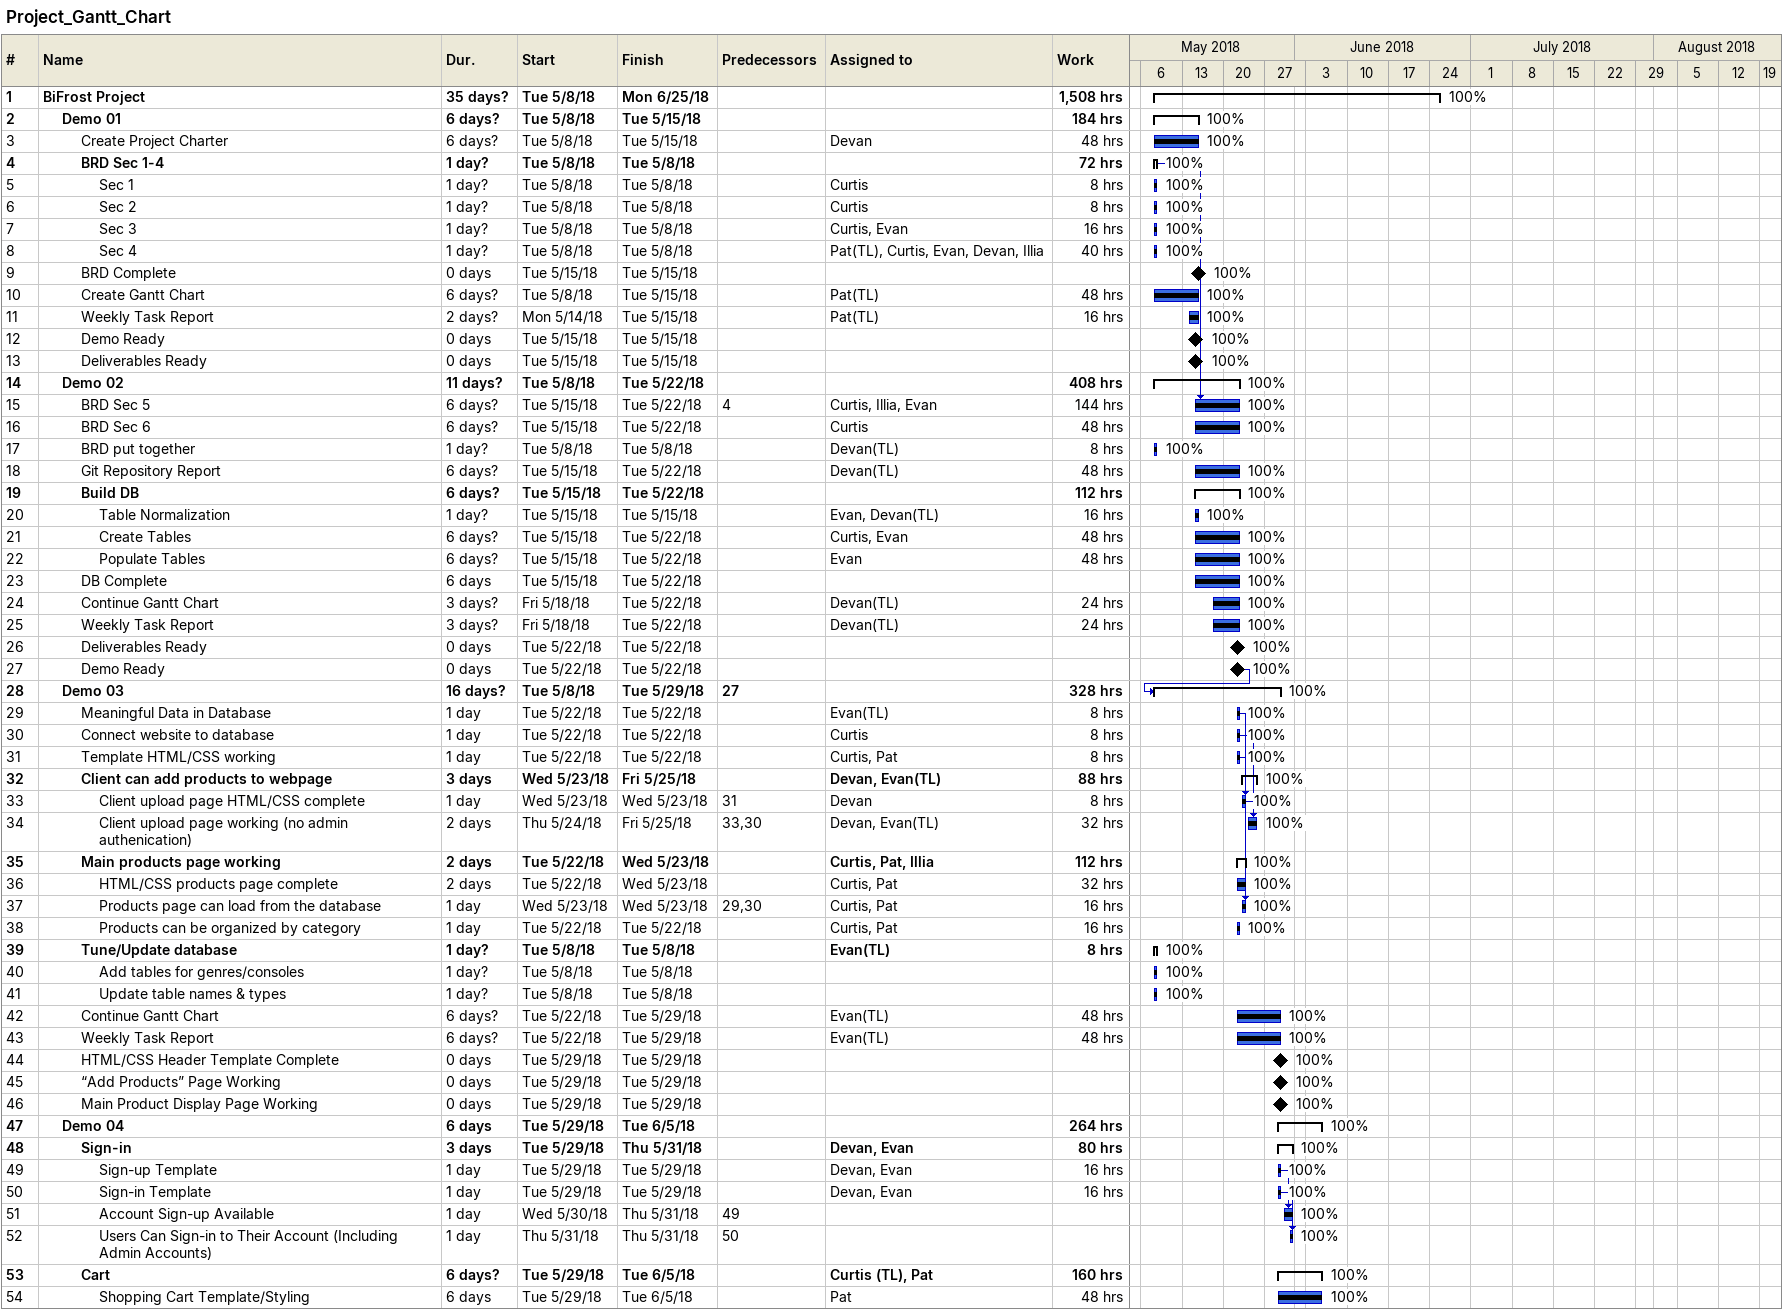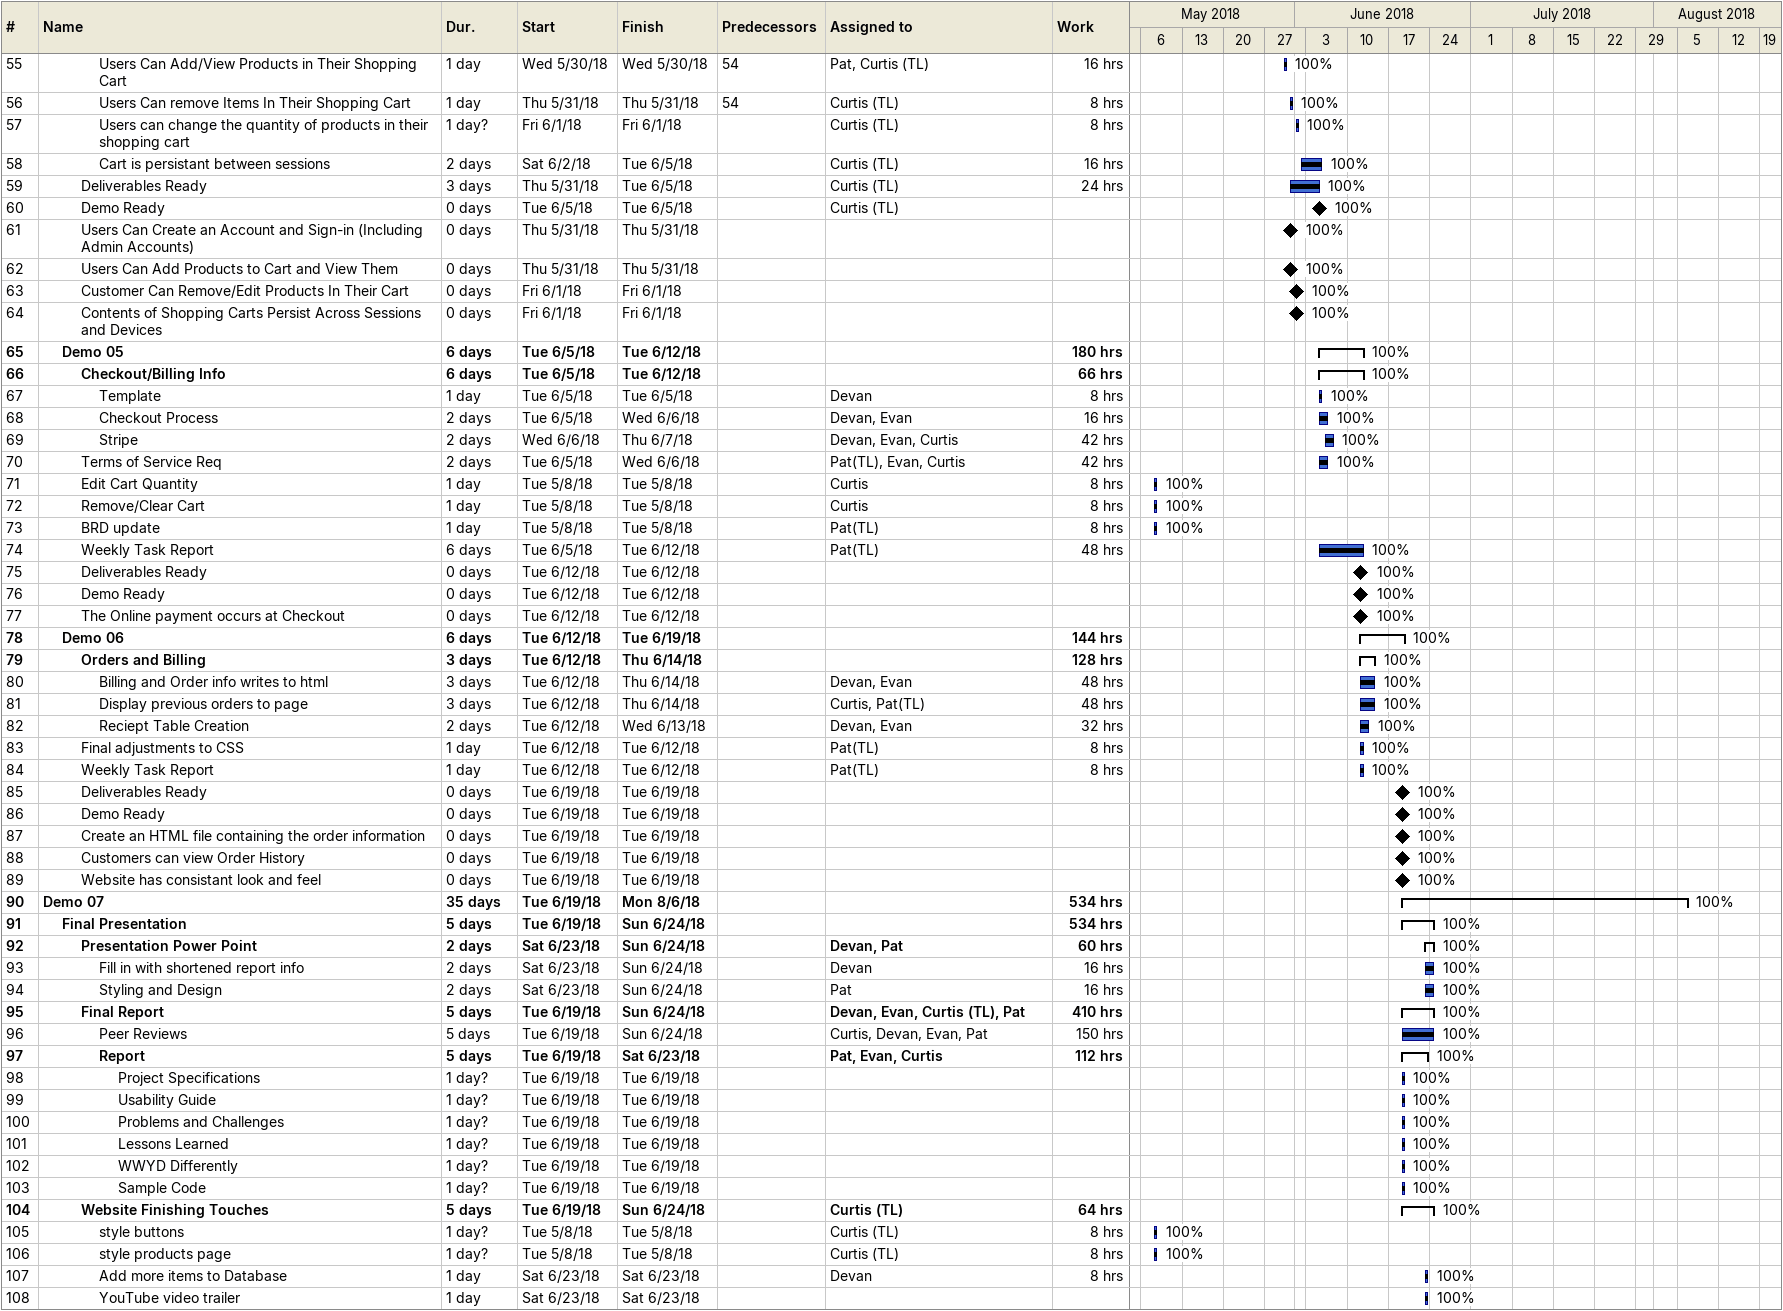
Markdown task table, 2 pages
Project_Gantt_Chart

| ID | Level | Task | Duration | Start | Finish | Predecessors | Resources | % complete | Work (h) |
|---|---|---|---|---|---|---|---|---|---|
| 1 | 1 | **BiFrost Project** | 35d? | 2018-05-08 | 2018-06-25 |  |  | 100 | 1508 |
| 2 | 2 | **Demo 01** | 6d? | 2018-05-08 | 2018-05-15 |  |  | 100 | 184 |
| 3 | 3 | Create Project Charter | 6d? | 2018-05-08 | 2018-05-15 |  | Devan | 100 | 48 |
| 4 | 3 | **BRD Sec 1-4** | 1d? | 2018-05-08 | 2018-05-08 |  |  | 100 | 72 |
| 5 | 4 | Sec 1 | 1d? | 2018-05-08 | 2018-05-08 |  | Curtis | 100 | 8 |
| 6 | 4 | Sec 2 | 1d? | 2018-05-08 | 2018-05-08 |  | Curtis | 100 | 8 |
| 7 | 4 | Sec 3 | 1d? | 2018-05-08 | 2018-05-08 |  | Curtis, Evan | 100 | 16 |
| 8 | 4 | Sec 4 | 1d? | 2018-05-08 | 2018-05-08 |  | Pat(TL), Curtis, Evan, Devan, Illia | 100 | 40 |
| 9 | 3 | BRD Complete | 0d | 2018-05-15 | 2018-05-15 |  |  | 100 |  |
| 10 | 3 | Create Gantt Chart | 6d? | 2018-05-08 | 2018-05-15 |  | Pat(TL) | 100 | 48 |
| 11 | 3 | Weekly Task Report | 2d? | 2018-05-14 | 2018-05-15 |  | Pat(TL) | 100 | 16 |
| 12 | 3 | Demo Ready | 0d | 2018-05-15 | 2018-05-15 |  |  | 100 |  |
| 13 | 3 | Deliverables Ready | 0d | 2018-05-15 | 2018-05-15 |  |  | 100 |  |
| 14 | 2 | **Demo 02** | 11d? | 2018-05-08 | 2018-05-22 |  |  | 100 | 408 |
| 15 | 3 | BRD Sec 5 | 6d? | 2018-05-15 | 2018-05-22 | 4 | Curtis, Illia, Evan | 100 | 144 |
| 16 | 3 | BRD Sec 6 | 6d? | 2018-05-15 | 2018-05-22 |  | Curtis | 100 | 48 |
| 17 | 3 | BRD put together | 1d? | 2018-05-08 | 2018-05-08 |  | Devan(TL) | 100 | 8 |
| 18 | 3 | Git Repository Report | 6d? | 2018-05-15 | 2018-05-22 |  | Devan(TL) | 100 | 48 |
| 19 | 3 | **Build DB** | 6d? | 2018-05-15 | 2018-05-22 |  |  | 100 | 112 |
| 20 | 4 | Table Normalization | 1d? | 2018-05-15 | 2018-05-15 |  | Evan, Devan(TL) | 100 | 16 |
| 21 | 4 | Create Tables | 6d? | 2018-05-15 | 2018-05-22 |  | Curtis, Evan | 100 | 48 |
| 22 | 4 | Populate Tables | 6d? | 2018-05-15 | 2018-05-22 |  | Evan | 100 | 48 |
| 23 | 3 | DB Complete | 6d | 2018-05-15 | 2018-05-22 |  |  | 100 |  |
| 24 | 3 | Continue Gantt Chart | 3d? | 2018-05-18 | 2018-05-22 |  | Devan(TL) | 100 | 24 |
| 25 | 3 | Weekly Task Report | 3d? | 2018-05-18 | 2018-05-22 |  | Devan(TL) | 100 | 24 |
| 26 | 3 | Deliverables Ready | 0d | 2018-05-22 | 2018-05-22 |  |  | 100 |  |
| 27 | 3 | Demo Ready | 0d | 2018-05-22 | 2018-05-22 |  |  | 100 |  |
| 28 | 2 | **Demo 03** | 16d? | 2018-05-08 | 2018-05-29 | 27 |  | 100 | 328 |
| 29 | 3 | Meaningful Data in Database | 1d | 2018-05-22 | 2018-05-22 |  | Evan(TL) | 100 | 8 |
| 30 | 3 | Connect website to database | 1d | 2018-05-22 | 2018-05-22 |  | Curtis | 100 | 8 |
| 31 | 3 | Template HTML/CSS working | 1d | 2018-05-22 | 2018-05-22 |  | Curtis, Pat | 100 | 8 |
| 32 | 3 | **Client can add products to webpage** | 3d | 2018-05-23 | 2018-05-25 |  | Devan, Evan(TL) | 100 | 88 |
| 33 | 4 | Client upload page HTML/CSS complete | 1d | 2018-05-23 | 2018-05-23 | 31 | Devan | 100 | 8 |
| 34 | 4 | Client upload page working (no admin authenication) | 2d | 2018-05-24 | 2018-05-25 | 33, 30 | Devan, Evan(TL) | 100 | 32 |
| 35 | 3 | **Main products page working** | 2d | 2018-05-22 | 2018-05-23 |  | Curtis, Pat, Illia | 100 | 112 |
| 36 | 4 | HTML/CSS products page complete | 2d | 2018-05-22 | 2018-05-23 |  | Curtis, Pat | 100 | 32 |
| 37 | 4 | Products page can load from the database | 1d | 2018-05-23 | 2018-05-23 | 29, 30 | Curtis, Pat | 100 | 16 |
| 38 | 4 | Products can be organized by category | 1d | 2018-05-22 | 2018-05-22 |  | Curtis, Pat | 100 | 16 |
| 39 | 3 | **Tune/Update database** | 1d? | 2018-05-08 | 2018-05-08 |  | Evan(TL) | 100 | 8 |
| 40 | 4 | Add tables for genres/consoles | 1d? | 2018-05-08 | 2018-05-08 |  |  | 100 |  |
| 41 | 4 | Update table names & types | 1d? | 2018-05-08 | 2018-05-08 |  |  | 100 |  |
| 42 | 3 | Continue Gantt Chart | 6d? | 2018-05-22 | 2018-05-29 |  | Evan(TL) | 100 | 48 |
| 43 | 3 | Weekly Task Report | 6d? | 2018-05-22 | 2018-05-29 |  | Evan(TL) | 100 | 48 |
| 44 | 3 | HTML/CSS Header Template Complete | 0d | 2018-05-29 | 2018-05-29 |  |  | 100 |  |
| 45 | 3 | “Add Products” Page Working | 0d | 2018-05-29 | 2018-05-29 |  |  | 100 |  |
| 46 | 3 | Main Product Display Page Working | 0d | 2018-05-29 | 2018-05-29 |  |  | 100 |  |
| 47 | 2 | **Demo 04** | 6d | 2018-05-29 | 2018-06-05 |  |  | 100 | 264 |
| 48 | 3 | **Sign-in** | 3d | 2018-05-29 | 2018-05-31 |  | Devan, Evan | 100 | 80 |
| 49 | 4 | Sign-up Template | 1d | 2018-05-29 | 2018-05-29 |  | Devan, Evan | 100 | 16 |
| 50 | 4 | Sign-in Template | 1d | 2018-05-29 | 2018-05-29 |  | Devan, Evan | 100 | 16 |
| 51 | 4 | Account Sign-up Available | 1d | 2018-05-30 | 2018-05-31 | 49 |  | 100 |  |
| 52 | 4 | Users Can Sign-in to Their Account (Including Admin Accounts) | 1d | 2018-05-31 | 2018-05-31 | 50 |  | 100 |  |
| 53 | 3 | **Cart** | 6d? | 2018-05-29 | 2018-06-05 |  | Curtis (TL), Pat | 100 | 160 |
| 54 | 4 | Shopping Cart Template/Styling | 6d | 2018-05-29 | 2018-06-05 |  | Pat | 100 | 48 |
| 55 | 4 | Users Can Add/View Products in Their Shopping Cart | 1d | 2018-05-30 | 2018-05-30 | 54 | Pat, Curtis (TL) | 100 | 16 |
| 56 | 4 | Users Can remove Items In Their Shopping Cart | 1d | 2018-05-31 | 2018-05-31 | 54 | Curtis (TL) | 100 | 8 |
| 57 | 4 | Users can change the quantity of products in their shopping cart | 1d? | 2018-06-01 | 2018-06-01 |  | Curtis (TL) | 100 | 8 |
| 58 | 4 | Cart is persistant between sessions | 2d | 2018-06-02 | 2018-06-05 |  | Curtis (TL) | 100 | 16 |
| 59 | 3 | Deliverables Ready | 3d | 2018-05-31 | 2018-06-05 |  | Curtis (TL) | 100 | 24 |
| 60 | 3 | Demo Ready | 0d | 2018-06-05 | 2018-06-05 |  | Curtis (TL) | 100 |  |
| 61 | 3 | Users Can Create an Account and Sign-in (Including Admin Accounts) | 0d | 2018-05-31 | 2018-05-31 |  |  | 100 |  |
| 62 | 3 | Users Can Add Products to Cart and View Them | 0d | 2018-05-31 | 2018-05-31 |  |  | 100 |  |
| 63 | 3 | Customer Can Remove/Edit Products In Their Cart | 0d | 2018-06-01 | 2018-06-01 |  |  | 100 |  |
| 64 | 3 | Contents of Shopping Carts Persist Across Sessions and Devices | 0d | 2018-06-01 | 2018-06-01 |  |  | 100 |  |
| 65 | 2 | **Demo 05** | 6d | 2018-06-05 | 2018-06-12 |  |  | 100 | 180 |
| 66 | 3 | **Checkout/Billing Info** | 6d | 2018-06-05 | 2018-06-12 |  |  | 100 | 66 |
| 67 | 4 | Template | 1d | 2018-06-05 | 2018-06-05 |  | Devan | 100 | 8 |
| 68 | 4 | Checkout Process | 2d | 2018-06-05 | 2018-06-06 |  | Devan, Evan | 100 | 16 |
| 69 | 4 | Stripe | 2d | 2018-06-06 | 2018-06-07 |  | Devan, Evan, Curtis | 100 | 42 |
| 70 | 3 | Terms of Service Req | 2d | 2018-06-05 | 2018-06-06 |  | Pat(TL), Evan, Curtis | 100 | 42 |
| 71 | 3 | Edit Cart Quantity | 1d | 2018-05-08 | 2018-05-08 |  | Curtis | 100 | 8 |
| 72 | 3 | Remove/Clear Cart | 1d | 2018-05-08 | 2018-05-08 |  | Curtis | 100 | 8 |
| 73 | 3 | BRD update | 1d | 2018-05-08 | 2018-05-08 |  | Pat(TL) | 100 | 8 |
| 74 | 3 | Weekly Task Report | 6d | 2018-06-05 | 2018-06-12 |  | Pat(TL) | 100 | 48 |
| 75 | 3 | Deliverables Ready | 0d | 2018-06-12 | 2018-06-12 |  |  | 100 |  |
| 76 | 3 | Demo Ready | 0d | 2018-06-12 | 2018-06-12 |  |  | 100 |  |
| 77 | 3 | The Online payment occurs at Checkout | 0d | 2018-06-12 | 2018-06-12 |  |  | 100 |  |
| 78 | 2 | **Demo 06** | 6d | 2018-06-12 | 2018-06-19 |  |  | 100 | 144 |
| 79 | 3 | **Orders and Billing** | 3d | 2018-06-12 | 2018-06-14 |  |  | 100 | 128 |
| 80 | 4 | Billing and Order info writes to html | 3d | 2018-06-12 | 2018-06-14 |  | Devan, Evan | 100 | 48 |
| 81 | 4 | Display previous orders to page | 3d | 2018-06-12 | 2018-06-14 |  | Curtis, Pat(TL) | 100 | 48 |
| 82 | 4 | Reciept Table Creation | 2d | 2018-06-12 | 2018-06-13 |  | Devan, Evan | 100 | 32 |
| 83 | 3 | Final adjustments to CSS | 1d | 2018-06-12 | 2018-06-12 |  | Pat(TL) | 100 | 8 |
| 84 | 3 | Weekly Task Report | 1d | 2018-06-12 | 2018-06-12 |  | Pat(TL) | 100 | 8 |
| 85 | 3 | Deliverables Ready | 0d | 2018-06-19 | 2018-06-19 |  |  | 100 |  |
| 86 | 3 | Demo Ready | 0d | 2018-06-19 | 2018-06-19 |  |  | 100 |  |
| 87 | 3 | Create an HTML file containing the order information | 0d | 2018-06-19 | 2018-06-19 |  |  | 100 |  |
| 88 | 3 | Customers can view Order History | 0d | 2018-06-19 | 2018-06-19 |  |  | 100 |  |
| 89 | 3 | Website has consistant look and feel | 0d | 2018-06-19 | 2018-06-19 |  |  | 100 |  |
| 90 | 1 | **Demo 07** | 35d | 2018-06-19 | 2018-08-06 |  |  | 100 | 534 |
| 91 | 2 | **Final Presentation** | 5d | 2018-06-19 | 2018-06-24 |  |  | 100 | 534 |
| 92 | 3 | **Presentation Power Point** | 2d | 2018-06-23 | 2018-06-24 |  | Devan, Pat | 100 | 60 |
| 93 | 4 | Fill in with shortened report info | 2d | 2018-06-23 | 2018-06-24 |  | Devan | 100 | 16 |
| 94 | 4 | Styling and Design | 2d | 2018-06-23 | 2018-06-24 |  | Pat | 100 | 16 |
| 95 | 3 | **Final Report** | 5d | 2018-06-19 | 2018-06-24 |  | Devan, Evan, Curtis (TL), Pat | 100 | 410 |
| 96 | 4 | Peer Reviews | 5d | 2018-06-19 | 2018-06-24 |  | Curtis, Devan, Evan, Pat | 100 | 150 |
| 97 | 4 | **Report** | 5d | 2018-06-19 | 2018-06-23 |  | Pat, Evan, Curtis | 100 | 112 |
| 98 | 5 | Project Specifications | 1d? | 2018-06-19 | 2018-06-19 |  |  | 100 |  |
| 99 | 5 | Usability Guide | 1d? | 2018-06-19 | 2018-06-19 |  |  | 100 |  |
| 100 | 5 | Problems and Challenges | 1d? | 2018-06-19 | 2018-06-19 |  |  | 100 |  |
| 101 | 5 | Lessons Learned | 1d? | 2018-06-19 | 2018-06-19 |  |  | 100 |  |
| 102 | 5 | WWYD Differently | 1d? | 2018-06-19 | 2018-06-19 |  |  | 100 |  |
| 103 | 5 | Sample Code | 1d? | 2018-06-19 | 2018-06-19 |  |  | 100 |  |
| 104 | 3 | **Website Finishing Touches** | 5d | 2018-06-19 | 2018-06-24 |  | Curtis (TL) | 100 | 64 |
| 105 | 4 | style buttons | 1d? | 2018-05-08 | 2018-05-08 |  | Curtis (TL) | 100 | 8 |
| 106 | 4 | style products page | 1d? | 2018-05-08 | 2018-05-08 |  | Curtis (TL) | 100 | 8 |
| 107 | 4 | Add more items to Database | 1d | 2018-06-23 | 2018-06-23 |  | Devan | 100 | 8 |
| 108 | 4 | YouTube video trailer | 1d | 2018-06-23 | 2018-06-23 |  |  | 100 |  |
